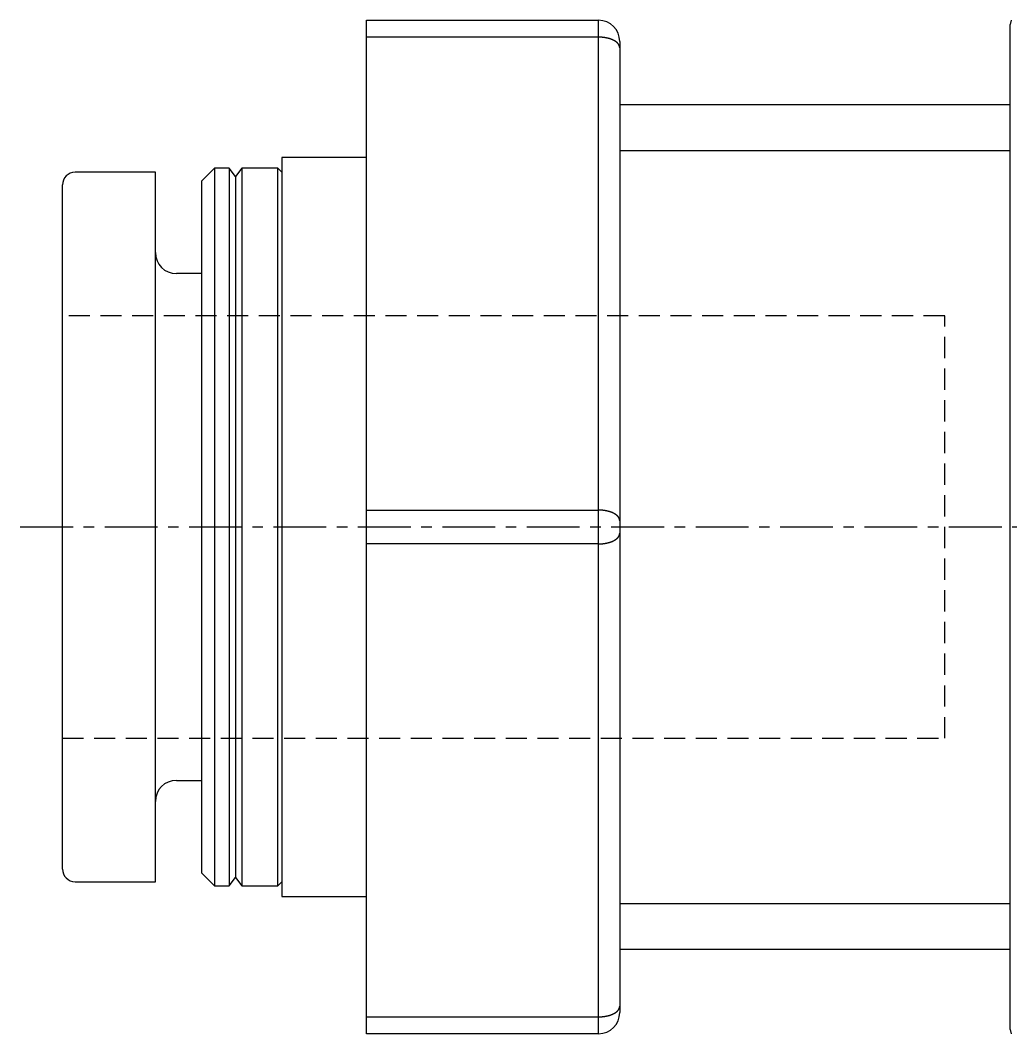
# Model space of a CAD drawing. Extents: x -6 to 96, y -23 to 73.
# Drawn here: x 13.24 to 36.7, y 49.47 to 73.47 of the extents above; entities that cross this region are included whole.
import ezdxf

# ---------------------------------------------------------------- set-up
doc = ezdxf.new("R2010")
doc.units = 0
doc.linetypes.add('CENTER', pattern=[2, 1.25, -0.25, 0.25, -0.25])
doc.linetypes.add('DASHED', pattern=[0.75, 0.5, -0.25])
doc.layers.get('0').update_dxf_attribs({"linetype": 'CONTINUOUS'})
doc.layers.add('CENTER', color=1, linetype='CENTER')

msp = doc.modelspace()

# ---------------------------------------------------------------- linework, layer by layer
at = {"color": 7, "linetype": 'CONTINUOUS'}
for p, q in [((21.437, 73.468), (26.937, 73.468)), ((21.437, 49.468), (21.437, 73.468)), ((36.714, 73.468), (36.687, 73.368)), ((36.687, 49.568), (36.687, 73.368)), ((27.437, 72.968), (27.437, 49.968)), ((36.687, 71.468), (27.437, 71.468)), ((19.437, 70.218), (19.437, 52.718)), ((21.437, 70.218), (19.437, 70.218)), ((16.437, 69.868), (14.537, 69.868)), ((16.437, 53.068), (16.437, 69.868)), ((17.837, 69.968), (17.537, 69.668)), ((18.187, 69.968), (17.837, 69.968)), ((17.837, 69.968), (17.837, 52.968)), ((18.187, 69.968), (18.187, 52.968)), ((18.337, 69.768), (18.187, 69.968)), ((18.487, 69.968), (18.337, 69.768)), ((18.487, 69.968), (18.487, 52.968)), ((19.337, 69.968), (18.487, 69.968)), ((19.437, 69.868), (19.337, 69.968)), ((19.337, 52.968), (19.337, 69.968)), ((17.537, 53.268), (17.537, 69.668)), ((18.337, 69.768), (18.337, 53.168)), ((14.237, 53.368), (14.237, 69.568)), ((17.537, 67.468), (16.937, 67.468)), ((16.937, 55.468), (17.537, 55.468)), ((14.537, 53.068), (16.437, 53.068)), ((17.537, 53.268), (17.837, 52.968)), ((18.187, 52.968), (18.337, 53.168)), ((18.337, 53.168), (18.487, 52.968)), ((19.337, 52.968), (19.437, 53.068)), ((17.837, 52.968), (18.187, 52.968)), ((18.487, 52.968), (19.337, 52.968)), ((19.437, 52.718), (21.437, 52.718)), ((27.437, 51.468), (36.687, 51.468)), ((26.937, 49.468), (21.437, 49.468)), ((36.687, 49.568), (36.714, 49.468))]:
    msp.add_line(p, q, dxfattribs=at)
at = {"color": 3, "linetype": 'CONTINUOUS'}
for p, q in [((26.937, 49.468), (26.937, 73.468)), ((26.937, 73.068), (21.437, 73.068)), ((27.437, 70.385), (36.687, 70.385)), ((21.437, 61.868), (26.937, 61.868)), ((26.937, 61.068), (21.437, 61.068)), ((27.437, 52.55), (36.687, 52.55)), ((21.437, 49.868), (26.937, 49.868))]:
    msp.add_line(p, q, dxfattribs=at)
at = {"color": 3, "linetype": 'DASHED'}
for p, q in [((35.137, 66.468), (14.237, 66.468)), ((35.137, 56.468), (35.137, 66.468)), ((14.237, 56.468), (35.137, 56.468))]:
    msp.add_line(p, q, dxfattribs=at)
at = {"color": 3, "linetype": 'CONTINUOUS'}
for points in [[(27.437, 72.817, 0), (27.437, 72.821, 0), (27.437, 72.824, 0), (27.436, 72.827, 0), (27.436, 72.83, 0), (27.436, 72.833, 0), (27.436, 72.836, 0), (27.435, 72.839, 0), (27.434, 72.842, 0), (27.434, 72.845, 0), (27.433, 72.848, 0), (27.432, 72.851, 0), (27.431, 72.854, 0), (27.43, 72.857, 0), (27.43, 72.86, 0), (27.428, 72.863, 0), (27.427, 72.866, 0), (27.426, 72.869, 0), (27.425, 72.872, 0), (27.423, 72.875, 0), (27.422, 72.878, 0), (27.42, 72.881, 0), (27.419, 72.884, 0), (27.417, 72.887, 0), (27.415, 72.89, 0), (27.413, 72.893, 0), (27.412, 72.896, 0), (27.41, 72.899, 0), (27.408, 72.902, 0), (27.405, 72.905, 0), (27.403, 72.907, 0), (27.401, 72.91, 0), (27.399, 72.913, 0), (27.396, 72.916, 0), (27.394, 72.919, 0), (27.391, 72.922, 0), (27.389, 72.924, 0), (27.386, 72.927, 0), (27.383, 72.93, 0), (27.381, 72.933, 0), (27.378, 72.935, 0), (27.375, 72.938, 0), (27.372, 72.941, 0), (27.369, 72.943, 0), (27.366, 72.946, 0), (27.363, 72.949, 0), (27.359, 72.951, 0), (27.356, 72.954, 0), (27.353, 72.956, 0), (27.349, 72.959, 0), (27.346, 72.962, 0), (27.342, 72.964, 0), (27.338, 72.966, 0), (27.335, 72.969, 0), (27.331, 72.971, 0), (27.327, 72.974, 0), (27.323, 72.976, 0), (27.319, 72.978, 0), (27.315, 72.981, 0), (27.311, 72.983, 0), (27.307, 72.985, 0), (27.303, 72.988, 0), (27.299, 72.99, 0), (27.295, 72.992, 0), (27.29, 72.994, 0), (27.286, 72.996, 0), (27.282, 72.999, 0), (27.277, 73.001, 0), (27.273, 73.003, 0), (27.268, 73.005, 0), (27.263, 73.007, 0), (27.259, 73.009, 0), (27.254, 73.011, 0), (27.249, 73.013, 0), (27.244, 73.015, 0), (27.24, 73.016, 0), (27.235, 73.018, 0), (27.23, 73.02, 0), (27.225, 73.022, 0), (27.22, 73.024, 0), (27.215, 73.025, 0), (27.209, 73.027, 0), (27.204, 73.029, 0), (27.199, 73.03, 0), (27.194, 73.032, 0), (27.189, 73.034, 0), (27.183, 73.035, 0), (27.178, 73.037, 0), (27.172, 73.038, 0), (27.167, 73.039, 0), (27.162, 73.041, 0), (27.156, 73.042, 0), (27.151, 73.043, 0), (27.145, 73.045, 0), (27.14, 73.046, 0), (27.134, 73.047, 0), (27.128, 73.049, 0), (27.122, 73.05, 0), (27.117, 73.051, 0), (27.111, 73.052, 0), (27.105, 73.053, 0), (27.099, 73.054, 0), (27.094, 73.055, 0), (27.088, 73.056, 0), (27.082, 73.057, 0), (27.076, 73.058, 0), (27.07, 73.058, 0), (27.064, 73.059, 0), (27.058, 73.06, 0), (27.052, 73.061, 0), (27.046, 73.061, 0), (27.04, 73.062, 0), (27.034, 73.063, 0), (27.028, 73.063, 0), (27.022, 73.064, 0), (27.016, 73.064, 0), (27.01, 73.065, 0), (27.004, 73.065, 0), (26.998, 73.066, 0), (26.992, 73.066, 0), (26.986, 73.066, 0), (26.98, 73.067, 0), (26.974, 73.067, 0), (26.968, 73.067, 0), (26.961, 73.067, 0), (26.955, 73.067, 0), (26.949, 73.067, 0), (26.943, 73.067, 0), (26.937, 73.067, 0)], [(27.437, 61.617, 0), (27.437, 61.621, 0), (27.437, 61.624, 0), (27.436, 61.627, 0), (27.436, 61.63, 0), (27.436, 61.633, 0), (27.436, 61.636, 0), (27.435, 61.639, 0), (27.434, 61.642, 0), (27.434, 61.645, 0), (27.433, 61.648, 0), (27.432, 61.651, 0), (27.431, 61.654, 0), (27.43, 61.657, 0), (27.43, 61.66, 0), (27.428, 61.663, 0), (27.427, 61.666, 0), (27.426, 61.669, 0), (27.425, 61.672, 0), (27.423, 61.675, 0), (27.422, 61.678, 0), (27.42, 61.681, 0), (27.419, 61.684, 0), (27.417, 61.687, 0), (27.415, 61.69, 0), (27.413, 61.693, 0), (27.412, 61.696, 0), (27.41, 61.699, 0), (27.408, 61.702, 0), (27.405, 61.705, 0), (27.403, 61.708, 0), (27.401, 61.71, 0), (27.399, 61.713, 0), (27.396, 61.716, 0), (27.394, 61.719, 0), (27.391, 61.722, 0), (27.389, 61.724, 0), (27.386, 61.727, 0), (27.383, 61.73, 0), (27.381, 61.733, 0), (27.378, 61.735, 0), (27.375, 61.738, 0), (27.372, 61.741, 0), (27.369, 61.743, 0), (27.366, 61.746, 0), (27.363, 61.749, 0), (27.359, 61.751, 0), (27.356, 61.754, 0), (27.353, 61.756, 0), (27.349, 61.759, 0), (27.346, 61.761, 0), (27.342, 61.764, 0), (27.338, 61.767, 0), (27.335, 61.769, 0), (27.331, 61.771, 0), (27.327, 61.774, 0), (27.323, 61.776, 0), (27.319, 61.779, 0), (27.315, 61.781, 0), (27.311, 61.783, 0), (27.307, 61.785, 0), (27.303, 61.788, 0), (27.299, 61.79, 0), (27.295, 61.792, 0), (27.29, 61.794, 0), (27.286, 61.797, 0), (27.282, 61.799, 0), (27.277, 61.801, 0), (27.273, 61.803, 0), (27.268, 61.805, 0), (27.263, 61.807, 0), (27.259, 61.809, 0), (27.254, 61.811, 0), (27.249, 61.813, 0), (27.244, 61.815, 0), (27.24, 61.816, 0), (27.235, 61.818, 0), (27.23, 61.82, 0), (27.225, 61.822, 0), (27.22, 61.824, 0), (27.215, 61.825, 0), (27.209, 61.827, 0), (27.204, 61.829, 0), (27.199, 61.83, 0), (27.194, 61.832, 0), (27.189, 61.834, 0), (27.183, 61.835, 0), (27.178, 61.837, 0), (27.172, 61.838, 0), (27.167, 61.839, 0), (27.162, 61.841, 0), (27.156, 61.842, 0), (27.151, 61.843, 0), (27.145, 61.845, 0), (27.14, 61.846, 0), (27.134, 61.847, 0), (27.128, 61.849, 0), (27.122, 61.85, 0), (27.117, 61.851, 0), (27.111, 61.852, 0), (27.105, 61.853, 0), (27.099, 61.854, 0), (27.094, 61.855, 0), (27.088, 61.856, 0), (27.082, 61.857, 0), (27.076, 61.858, 0), (27.07, 61.858, 0), (27.064, 61.859, 0), (27.058, 61.86, 0), (27.052, 61.861, 0), (27.046, 61.861, 0), (27.04, 61.862, 0), (27.034, 61.863, 0), (27.028, 61.863, 0), (27.022, 61.864, 0), (27.016, 61.864, 0), (27.01, 61.865, 0), (27.004, 61.865, 0), (26.998, 61.866, 0), (26.992, 61.866, 0), (26.986, 61.866, 0), (26.98, 61.867, 0), (26.974, 61.867, 0), (26.968, 61.867, 0), (26.961, 61.867, 0), (26.955, 61.867, 0), (26.949, 61.867, 0), (26.943, 61.867, 0), (26.937, 61.867, 0)], [(26.937, 61.068, 0), (26.943, 61.068, 0), (26.949, 61.068, 0), (26.955, 61.068, 0), (26.961, 61.068, 0), (26.968, 61.068, 0), (26.974, 61.068, 0), (26.98, 61.069, 0), (26.986, 61.069, 0), (26.992, 61.069, 0), (26.998, 61.069, 0), (27.004, 61.07, 0), (27.01, 61.07, 0), (27.016, 61.071, 0), (27.022, 61.071, 0), (27.028, 61.072, 0), (27.034, 61.072, 0), (27.04, 61.073, 0), (27.046, 61.074, 0), (27.052, 61.074, 0), (27.058, 61.075, 0), (27.064, 61.076, 0), (27.07, 61.077, 0), (27.076, 61.077, 0), (27.082, 61.078, 0), (27.088, 61.079, 0), (27.094, 61.08, 0), (27.099, 61.081, 0), (27.105, 61.082, 0), (27.111, 61.083, 0), (27.117, 61.084, 0), (27.122, 61.085, 0), (27.128, 61.087, 0), (27.134, 61.088, 0), (27.14, 61.089, 0), (27.145, 61.09, 0), (27.151, 61.092, 0), (27.156, 61.093, 0), (27.162, 61.094, 0), (27.167, 61.096, 0), (27.172, 61.097, 0), (27.178, 61.099, 0), (27.183, 61.1, 0), (27.189, 61.102, 0), (27.194, 61.103, 0), (27.199, 61.105, 0), (27.204, 61.106, 0), (27.209, 61.108, 0), (27.215, 61.11, 0), (27.22, 61.111, 0), (27.225, 61.113, 0), (27.23, 61.115, 0), (27.235, 61.117, 0), (27.24, 61.119, 0), (27.244, 61.12, 0), (27.249, 61.122, 0), (27.254, 61.124, 0), (27.259, 61.126, 0), (27.263, 61.128, 0), (27.268, 61.13, 0), (27.273, 61.132, 0), (27.277, 61.134, 0), (27.282, 61.136, 0), (27.286, 61.139, 0), (27.29, 61.141, 0), (27.295, 61.143, 0), (27.299, 61.145, 0), (27.303, 61.147, 0), (27.307, 61.15, 0), (27.311, 61.152, 0), (27.315, 61.154, 0), (27.319, 61.157, 0), (27.323, 61.159, 0), (27.327, 61.161, 0), (27.331, 61.164, 0), (27.335, 61.166, 0), (27.338, 61.169, 0), (27.342, 61.171, 0), (27.346, 61.174, 0), (27.349, 61.176, 0), (27.353, 61.179, 0), (27.356, 61.181, 0), (27.359, 61.184, 0), (27.363, 61.186, 0), (27.366, 61.189, 0), (27.369, 61.192, 0), (27.372, 61.194, 0), (27.375, 61.197, 0), (27.378, 61.2, 0), (27.381, 61.202, 0), (27.383, 61.205, 0), (27.386, 61.208, 0), (27.389, 61.211, 0), (27.391, 61.213, 0), (27.394, 61.216, 0), (27.396, 61.219, 0), (27.399, 61.222, 0), (27.401, 61.225, 0), (27.403, 61.228, 0), (27.405, 61.23, 0), (27.408, 61.233, 0), (27.41, 61.236, 0), (27.412, 61.239, 0), (27.413, 61.242, 0), (27.415, 61.245, 0), (27.417, 61.248, 0), (27.419, 61.251, 0), (27.42, 61.254, 0), (27.422, 61.257, 0), (27.423, 61.26, 0), (27.425, 61.263, 0), (27.426, 61.266, 0), (27.427, 61.269, 0), (27.428, 61.272, 0), (27.43, 61.275, 0), (27.43, 61.278, 0), (27.431, 61.281, 0), (27.432, 61.284, 0), (27.433, 61.287, 0), (27.434, 61.29, 0), (27.434, 61.293, 0), (27.435, 61.296, 0), (27.436, 61.299, 0), (27.436, 61.302, 0), (27.436, 61.305, 0), (27.436, 61.308, 0), (27.437, 61.311, 0), (27.437, 61.315, 0), (27.437, 61.318, 0)], [(26.937, 49.867, 0), (26.943, 49.868, 0), (26.949, 49.868, 0), (26.955, 49.868, 0), (26.961, 49.868, 0), (26.968, 49.868, 0), (26.974, 49.868, 0), (26.98, 49.868, 0), (26.986, 49.869, 0), (26.992, 49.869, 0), (26.998, 49.869, 0), (27.004, 49.87, 0), (27.01, 49.87, 0), (27.016, 49.871, 0), (27.022, 49.871, 0), (27.028, 49.872, 0), (27.034, 49.872, 0), (27.04, 49.873, 0), (27.046, 49.874, 0), (27.052, 49.874, 0), (27.058, 49.875, 0), (27.064, 49.876, 0), (27.07, 49.877, 0), (27.076, 49.877, 0), (27.082, 49.878, 0), (27.088, 49.879, 0), (27.094, 49.88, 0), (27.099, 49.881, 0), (27.105, 49.882, 0), (27.111, 49.883, 0), (27.117, 49.884, 0), (27.122, 49.885, 0), (27.128, 49.887, 0), (27.134, 49.888, 0), (27.14, 49.889, 0), (27.145, 49.89, 0), (27.151, 49.892, 0), (27.156, 49.893, 0), (27.162, 49.894, 0), (27.167, 49.896, 0), (27.172, 49.897, 0), (27.178, 49.898, 0), (27.183, 49.9, 0), (27.189, 49.901, 0), (27.194, 49.903, 0), (27.199, 49.905, 0), (27.204, 49.906, 0), (27.209, 49.908, 0), (27.215, 49.91, 0), (27.22, 49.911, 0), (27.225, 49.913, 0), (27.23, 49.915, 0), (27.235, 49.917, 0), (27.24, 49.919, 0), (27.244, 49.92, 0), (27.249, 49.922, 0), (27.254, 49.924, 0), (27.259, 49.926, 0), (27.263, 49.928, 0), (27.268, 49.93, 0), (27.273, 49.932, 0), (27.277, 49.934, 0), (27.282, 49.937, 0), (27.286, 49.939, 0), (27.29, 49.941, 0), (27.295, 49.943, 0), (27.299, 49.945, 0), (27.303, 49.947, 0), (27.307, 49.95, 0), (27.311, 49.952, 0), (27.315, 49.954, 0), (27.319, 49.957, 0), (27.323, 49.959, 0), (27.327, 49.961, 0), (27.331, 49.964, 0), (27.335, 49.966, 0), (27.338, 49.969, 0), (27.342, 49.971, 0), (27.346, 49.974, 0), (27.349, 49.976, 0), (27.353, 49.979, 0), (27.356, 49.981, 0), (27.359, 49.984, 0), (27.363, 49.986, 0), (27.366, 49.989, 0), (27.369, 49.992, 0), (27.372, 49.994, 0), (27.375, 49.997, 0), (27.378, 50, 0), (27.381, 50.002, 0), (27.383, 50.005, 0), (27.386, 50.008, 0), (27.389, 50.011, 0), (27.391, 50.013, 0), (27.394, 50.016, 0), (27.396, 50.019, 0), (27.399, 50.022, 0), (27.401, 50.025, 0), (27.403, 50.028, 0), (27.405, 50.03, 0), (27.408, 50.033, 0), (27.41, 50.036, 0), (27.412, 50.039, 0), (27.413, 50.042, 0), (27.415, 50.045, 0), (27.417, 50.048, 0), (27.419, 50.051, 0), (27.42, 50.054, 0), (27.422, 50.057, 0), (27.423, 50.06, 0), (27.425, 50.063, 0), (27.426, 50.066, 0), (27.427, 50.069, 0), (27.428, 50.072, 0), (27.43, 50.075, 0), (27.43, 50.078, 0), (27.431, 50.081, 0), (27.432, 50.084, 0), (27.433, 50.087, 0), (27.434, 50.09, 0), (27.434, 50.093, 0), (27.435, 50.096, 0), (27.436, 50.099, 0), (27.436, 50.102, 0), (27.436, 50.105, 0), (27.436, 50.108, 0), (27.437, 50.111, 0), (27.437, 50.114, 0), (27.437, 50.117, 0)]]:
    msp.add_polyline3d(points, dxfattribs=at)
at = {"color": 7, "linetype": 'CONTINUOUS'}
for centre, radius, start, end in [((26.937, 72.968), 0.5, 0, 90), ((14.537, 69.568), 0.3, 90, 180), ((16.937, 67.968), 0.5, 180, 270), ((16.937, 54.968), 0.5, 90, 180), ((14.537, 53.368), 0.3, 180, 270), ((26.937, 49.968), 0.5, 270, 0)]:
    msp.add_arc(centre, radius, start, end, dxfattribs=at)
at = {"layer": 'CENTER', "color": 1, "linetype": 'CENTER'}
msp.add_line((13.237, 61.468), (58.637, 61.468), dxfattribs=at)

doc.saveas('drawing.dxf')
